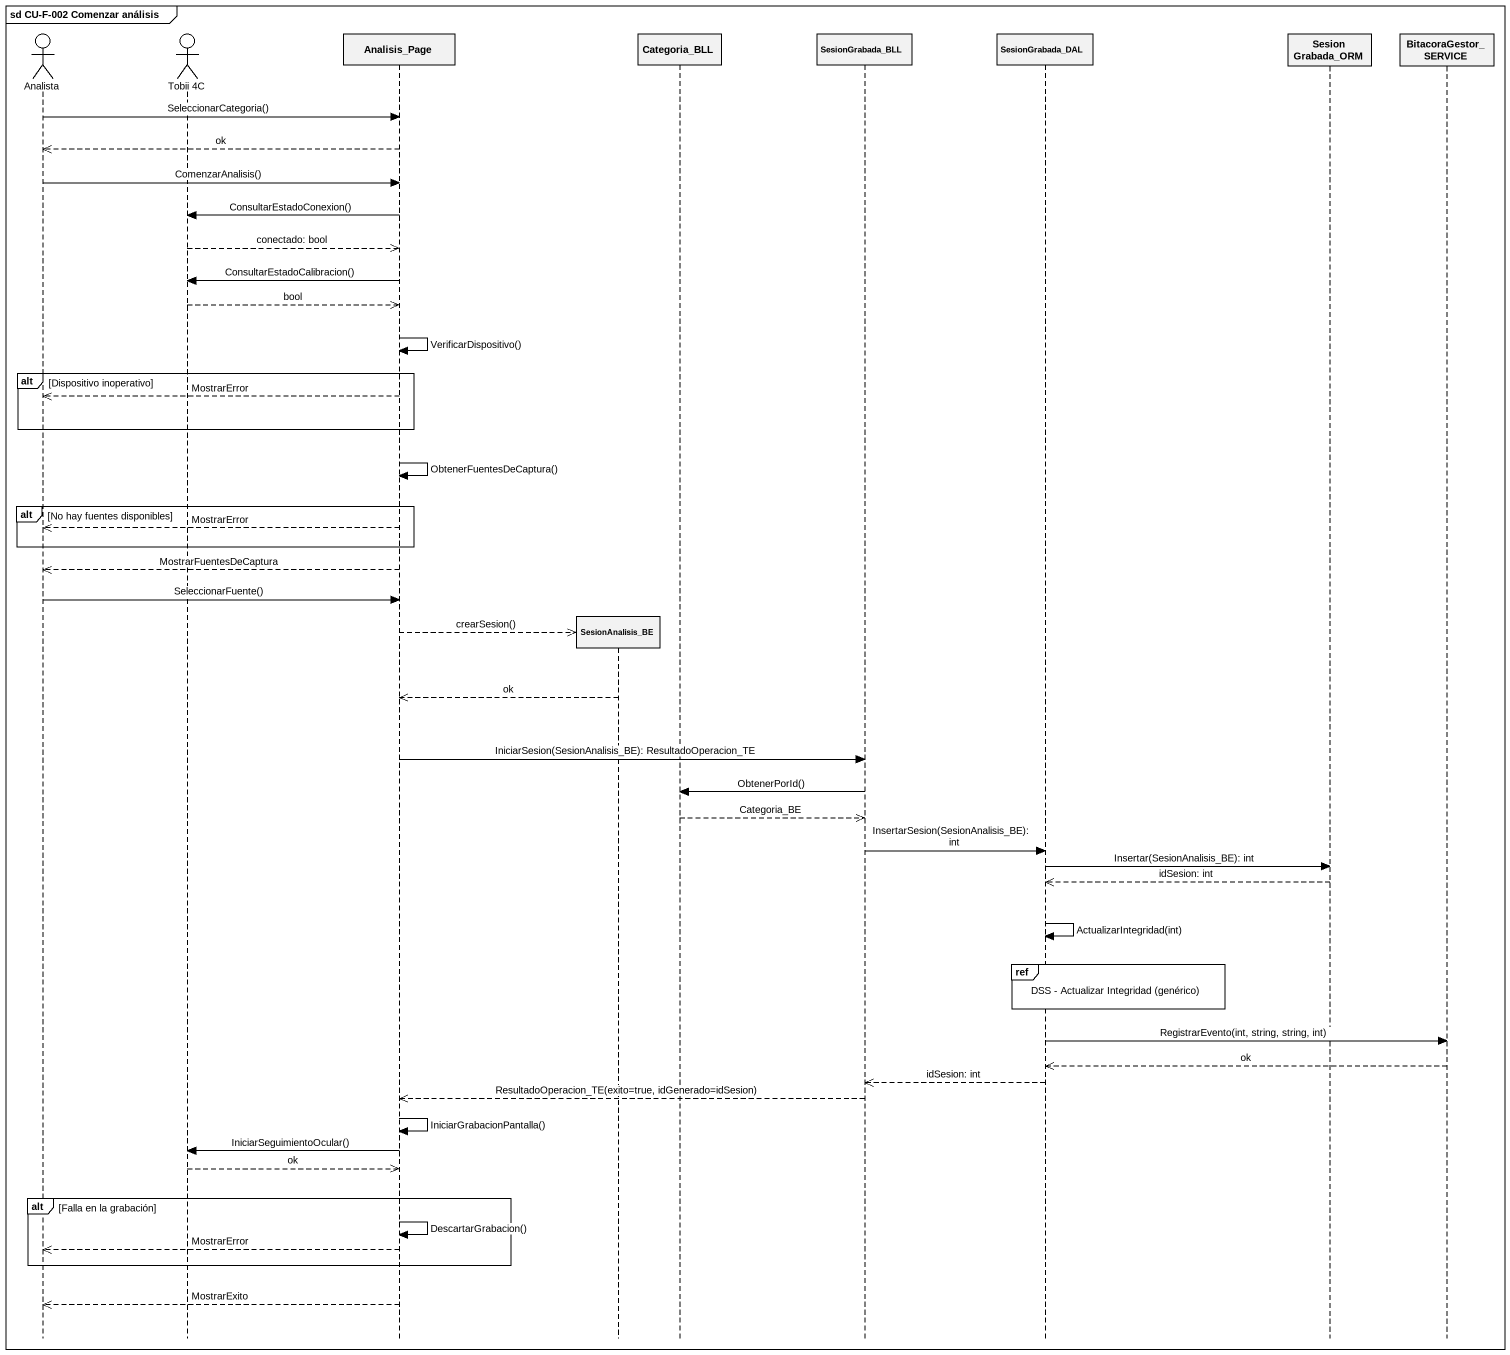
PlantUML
@startuml
mainframe sd CU-F-002 Comenzar análisis
hide footbox
actor Analista
actor "Tobii 4C" as Tobii_4C
participant Analisis_Page
participant SesionAnalisis_BE
participant Categoria_BLL
participant SesionGrabada_BLL
participant SesionGrabada_DAL
participant SesionGrabada_ORM
participant BitacoraGestor_SERVICE

Analista -> Analisis_Page : SeleccionarCategoria()
Analisis_Page -->> Analista : ok
Analista -> Analisis_Page : ComenzarAnalisis()
Analisis_Page -> Tobii_4C : ConsultarEstadoConexion()
Tobii_4C -->> Analisis_Page : conectado: bool
Analisis_Page -> Tobii_4C : ConsultarEstadoCalibracion()
Tobii_4C -->> Analisis_Page : bool
Analisis_Page -> Analisis_Page : VerificarDispositivo()
alt Dispositivo inoperativo
  Analisis_Page -->> Analista : MostrarError
end
Analisis_Page -> Analisis_Page : ObtenerFuentesDeCaptura()
alt No hay fuentes disponibles
  Analisis_Page -->> Analista : MostrarError
end
Analisis_Page -->> Analista : MostrarFuentesDeCaptura
Analista -> Analisis_Page : SeleccionarFuente()
Analisis_Page -->> SesionAnalisis_BE ** : crearSesion()
SesionAnalisis_BE -->> Analisis_Page : ok
Analisis_Page -> SesionGrabada_BLL : IniciarSesion(SesionAnalisis_BE): ResultadoOperacion_TE
SesionGrabada_BLL -> Categoria_BLL : ObtenerPorId()
Categoria_BLL -->> SesionGrabada_BLL : Categoria_BE
SesionGrabada_BLL -> SesionGrabada_DAL : InsertarSesion(SesionAnalisis_BE): int
SesionGrabada_DAL -> SesionGrabada_ORM : Insertar(SesionAnalisis_BE): int
SesionGrabada_ORM -->> SesionGrabada_DAL : idSesion: int
SesionGrabada_DAL -> SesionGrabada_DAL : ActualizarIntegridad(int)
ref over SesionGrabada_DAL : DSS - Actualizar Integridad (genérico)
SesionGrabada_DAL -> BitacoraGestor_SERVICE : RegistrarEvento(int, string, string, int)
BitacoraGestor_SERVICE -->> SesionGrabada_DAL : ok
SesionGrabada_DAL -->> SesionGrabada_BLL : idSesion: int
SesionGrabada_BLL -->> Analisis_Page : ResultadoOperacion_TE(exito=true, idGenerado=idSesion)
Analisis_Page -> Analisis_Page : IniciarGrabacionPantalla()
Analisis_Page -> Tobii_4C : IniciarSeguimientoOcular()
Tobii_4C -->> Analisis_Page : ok
alt Falla en la grabación
  Analisis_Page -> Analisis_Page : DescartarGrabacion()
  Analisis_Page -->> Analista : MostrarError
end
Analisis_Page -->> Analista : MostrarExito
@enduml
